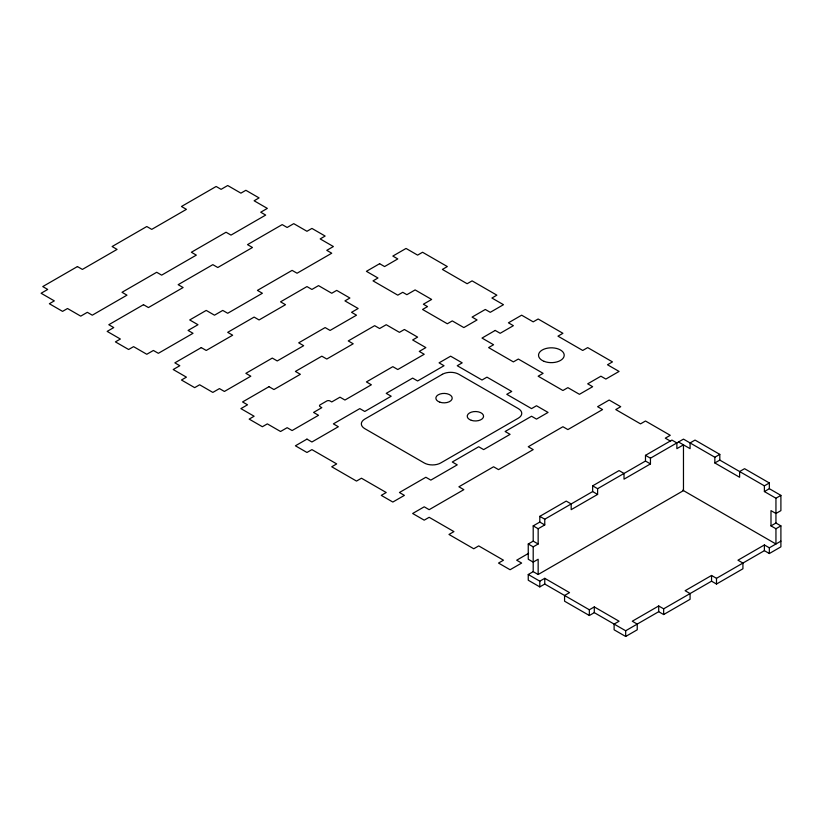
<?xml version="1.0" encoding="UTF-8"?>
<svg xmlns="http://www.w3.org/2000/svg" width="822" height="822" viewBox="0 0 822 822"><rect width="100%" height="100%" fill="white"/><g stroke="black" fill="none" stroke-linecap="round" stroke-linejoin="round"><path stroke-width="1.23" d="M780.9 541.133L769.341 547.812L764.388 544.955L737.961 560.203L742.924 563.07L742.924 568.783L716.496 584.041L711.544 581.185L663.652 608.825L658.699 605.968L632.282 621.227L637.235 624.083L637.235 629.806L625.676 636.475L614.116 629.806L614.116 624.083L619.069 621.227L594.296 606.924L589.343 609.78L544.76 584.041L539.807 586.898L528.248 580.229L528.248 574.506L533.201 571.65L538.153 574.506L538.153 559.248L533.201 562.114L528.248 559.248L528.248 544L533.201 541.133L533.201 525.885L539.807 522.073L539.807 516.35L566.224 501.091L571.177 503.958L571.177 509.671L597.604 494.423L597.604 488.7L592.652 485.843L592.652 491.556L597.604 494.423M592.652 485.843L619.069 470.585L624.021 473.451L624.021 479.164L650.449 463.916L650.449 458.193L645.486 455.337L645.486 461.05L650.449 463.916M645.486 455.337L671.913 440.078L676.866 442.935L676.866 448.658L683.472 444.846L683.472 490.611L538.153 574.506M539.807 516.35L544.76 519.206L592.652 491.556M597.604 488.7L645.486 461.05M650.449 458.193L683.472 439.123L714.842 457.238L719.805 454.381L719.805 460.094L714.842 462.961L714.842 457.238M533.201 525.885L538.153 528.741L544.76 524.929L544.76 519.206M528.248 544L533.201 546.856L538.153 544L538.153 528.741M528.608 553.319L516.689 560.203L521.641 563.07L510.082 569.738L498.522 563.07L503.475 560.203L478.702 545.9L473.749 548.767L448.976 534.464L453.939 531.608L429.166 517.305L424.214 520.162L412.654 513.493L424.214 506.814L429.166 509.681L463.844 489.655L458.892 486.799L493.57 466.773L498.522 469.629L533.201 449.613L528.248 446.757L562.926 426.731L567.879 429.587L602.557 409.572L597.604 406.705L609.164 400.037L620.723 406.705L615.77 409.572L640.533 423.875L645.486 421.008L670.259 435.311L665.306 438.167L670.69 441.28M528.248 574.506L539.807 581.185L544.76 578.318L569.533 592.621L564.57 595.477L564.57 601.201L589.343 615.503L594.296 612.647L625.676 630.762L658.699 611.691L663.652 614.548L690.079 599.3L690.079 593.576L685.127 590.71L711.544 575.462L716.496 578.318L764.388 550.668L769.341 553.535L780.9 546.856L780.9 525.885L775.947 523.028L770.995 525.885L770.995 510.626L775.947 513.493L780.9 510.626L780.9 495.378L769.341 488.7L764.388 491.556L764.388 485.843L769.341 482.976L769.341 488.7M764.388 491.556L775.947 498.235L780.9 495.378M770.995 525.885L775.947 528.741L780.9 525.885M719.805 454.381L695.032 440.078L690.079 442.935L690.079 448.658L678.52 441.989M769.341 482.976L744.568 468.684L739.615 471.54L739.615 477.263L714.842 462.961M719.805 460.094L764.388 485.843M682.722 490.179L775.947 544L775.947 528.741M539.807 522.073L544.76 524.929M533.201 541.133L538.153 544M775.947 498.235L775.947 523.028M769.341 547.812L769.341 553.535M764.388 544.955L764.388 550.668M716.496 578.318L716.496 584.041M711.544 575.462L711.544 581.185M663.652 608.825L663.652 614.548M658.699 605.968L658.699 611.691M625.676 630.762L625.676 636.475M594.296 606.924L594.296 612.647M589.343 609.78L589.343 615.503M544.76 578.318L544.76 584.041M539.807 581.185L539.807 586.898M533.201 546.856L533.201 571.65M77.432 266.564L42.754 286.58L47.707 289.447L41.1 293.259L54.314 300.883L49.361 303.739L62.564 311.374L67.517 308.507L80.731 316.141L87.338 312.319L92.29 315.186L126.968 295.16L122.016 292.303L156.694 272.277L161.646 275.144L196.324 255.118L191.372 252.262L226.05 232.236L231.003 235.102L265.681 215.076L260.728 212.22L267.335 208.408L254.121 200.774L259.074 197.917L245.87 190.293L240.908 193.149L227.704 185.525L221.097 189.337L216.145 186.481L181.467 206.497L186.419 209.353L151.741 229.379L146.789 226.523L112.111 246.538L117.063 249.405L82.385 269.421L77.432 266.564M143.48 304.695L108.802 324.721L113.755 327.577L107.158 331.389L120.361 339.024L115.409 341.88L128.622 349.504L133.575 346.648L146.789 354.272L153.395 350.46L158.348 353.316L193.026 333.3L188.074 330.434L197.979 324.721L189.718 319.953L206.23 310.418L214.491 315.186L222.752 310.418L227.704 313.274L262.382 293.259L257.43 290.392L292.108 270.376L297.061 273.233L331.739 253.217L326.786 250.35L333.383 246.538L320.179 238.914L325.132 236.048L311.918 228.424L306.966 231.29L293.752 223.656L287.145 227.468L282.193 224.612L247.514 244.637L252.467 247.494L217.789 267.51L212.836 264.653L178.158 284.679L183.111 287.536L148.433 307.562L143.48 304.695M201.277 347.603L174.86 362.851L179.812 365.718L173.206 369.53L186.419 377.154L181.467 380.011L194.67 387.645L199.633 384.778L212.836 392.413L219.443 388.59L224.396 391.457L250.823 376.199L245.87 373.342L272.288 358.084L277.24 360.95L303.667 345.692L298.705 342.836L325.132 327.577L330.084 330.434L356.501 315.186L351.549 312.319L358.156 308.507L344.942 300.883L349.905 298.026L336.691 290.392L331.739 293.259L318.525 285.624L311.918 289.447L306.966 286.58L280.549 301.838L285.501 304.695L259.074 319.953L254.121 317.087L227.704 332.345L232.657 335.201L206.23 350.46L201.277 347.603M379.62 263.698L366.417 271.332L377.976 278L373.024 280.867L397.786 295.16L402.739 292.303L406.869 294.687L415.131 289.919L431.642 299.455L423.381 304.222L427.512 306.606L422.559 309.462L447.332 323.765L452.285 320.909L463.844 327.577L477.058 319.953L472.095 317.087L485.309 309.462L490.261 312.319L503.475 304.695L491.916 298.026L496.868 295.16L472.095 280.867L467.143 283.724L442.38 269.421L447.332 266.564L422.559 252.262L417.607 255.118L406.047 248.45L392.834 256.074L397.786 258.93L384.583 266.564L379.62 263.698M268.989 386.689L242.562 401.948L247.514 404.804L240.908 408.616L254.121 416.24L249.169 419.107L262.382 426.731L267.335 423.875L280.549 431.499L287.145 427.687L292.108 430.543L318.525 415.295L313.572 412.428L321.823 407.661L320.179 406.705A2.332 1.346 0 0 1 320.179 404.804L326.786 400.992A2.332 1.346 0 0 1 330.084 400.992L331.739 401.948L339.989 397.18L344.942 400.037L371.369 384.778L366.417 381.922L392.834 366.663L397.786 369.53L424.214 354.272L419.261 351.415L425.858 347.603L412.654 339.969L417.607 337.112L404.393 329.488L399.441 332.345L386.227 324.721L379.62 328.533L374.668 325.676L348.251 340.925L353.203 343.781L326.786 359.039L321.823 356.183L295.406 371.431L300.359 374.298L273.942 389.546L268.989 386.689M306.966 439.123L295.406 445.801L306.966 452.47L311.918 449.613L336.691 463.916L331.739 466.773L356.501 481.076L361.464 478.219L386.227 492.512L381.274 495.378L392.834 502.047L404.393 495.378L399.441 492.512L425.858 477.263L430.82 480.12L457.238 464.862L452.285 462.005L478.702 446.757L483.655 449.613L510.082 434.355L505.129 431.499L531.546 416.24L536.499 419.107L548.058 412.428L536.499 405.76L531.546 408.616L506.773 394.313L511.736 391.457L486.963 377.154L482.011 380.011L457.238 365.718L462.19 362.851L450.631 356.183L439.071 362.851L444.024 365.718L417.607 380.966L412.654 378.11L386.227 393.358L391.18 396.225L364.763 411.473L359.81 408.616L333.383 423.875L338.345 426.731L311.918 441.989L306.966 439.123M495.214 330.434L482.011 338.068L493.57 344.737L488.617 347.603L513.38 361.896L518.333 359.039L543.106 373.342L538.153 376.199L562.926 390.501L567.879 387.645L579.438 394.313L592.652 386.689L587.689 383.833L600.903 376.199L605.855 379.065L619.069 371.431L607.509 364.763L612.462 361.896L587.689 347.603L582.736 350.46L557.974 336.157L562.926 333.3L538.153 318.998L533.201 321.854L521.641 315.186L508.428 322.81L513.38 325.676L500.177 333.3L495.214 330.434M442.38 374.298L364.763 419.107A11.672 6.74 0 0 0 364.763 428.642L424.214 462.961A11.672 6.74 0 0 0 440.726 462.961L518.333 418.151A11.672 6.74 0 0 0 518.333 408.616L458.892 374.298A11.672 6.74 0 0 0 442.38 374.298M544.164 361.372A12.844 7.419 0 0 0 564.18 355.751A12.844 7.419 0 0 0 545.757 348.559A12.844 7.419 0 0 0 544.164 361.372M471.314 420.33A8.169 4.716 0 0 0 483.572 416.24A8.169 4.716 0 0 0 471.314 412.161A8.169 4.716 0 0 0 471.314 420.33M439.945 402.215A8.169 4.716 0 0 0 452.203 398.125A8.169 4.716 0 0 0 439.945 394.046A8.169 4.716 0 0 0 439.945 402.215"/></g></svg>
